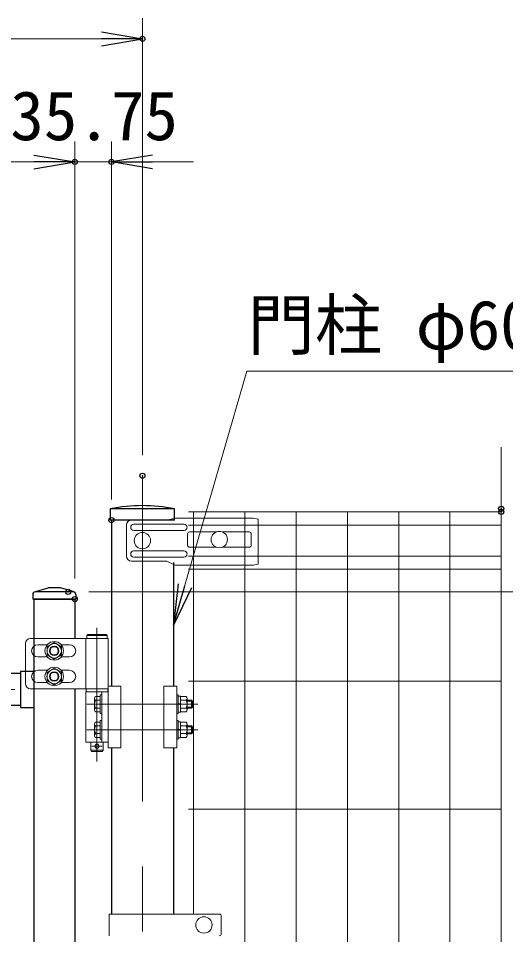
# Model space of a CAD drawing. Units: millimetres, scale not verified. Extents: x -4200 to 4200, y -2970 to 2970.
# Drawn here: x 2121 to 2596, y 515 to 1409 of the extents above; entities that cross this region are included whole.
import ezdxf
from ezdxf.enums import TextEntityAlignment as Align

# ---------------------------------------------------------------- set-up
doc = ezdxf.new("R2010")
doc.units = ezdxf.units.MM
doc.header["$LTSCALE"] = 10
doc.header["$PDMODE"] = 32
doc.header["$PDSIZE"] = 5
doc.linetypes.add('USER1', pattern=[50.8, 31.75, -6.35, 6.35, -6.35])
for name, color, linetype, lineweight in [('0-0_D-STR1', 1, 'Continuous', 25), ('0-2_D-BMK', 2, 'USER1', 13), ('0-5_D-STR-DIM', 7, 'Continuous', 13), ('0-8_D-STR2', 7, 'Continuous', 13), ('0-9_D-STR3', 3, 'Continuous', 13), ('0-A_D-STR-TXT', 7, 'Continuous', 13)]:
    doc.layers.add(name, color=color, linetype=linetype, lineweight=lineweight)
doc.layers.add('0-6_0', color=7, linetype='Continuous')
doc.layers.add('0-7_Defpoints', color=6, linetype='Continuous')
doc.styles.add('ＭＳ ゴシック', font='')
doc.styles.get('ＭＳ ゴシック').set_extended_font_data('MS Gothic')

# ---------------------------------------------------------------- blocks, each defined once
blk = doc.blocks.new('_Open')
at = {"layer": '0-6_0'}
blk.add_line((-10, 1.667), (0, 0), dxfattribs=at)
blk.add_lwpolyline([(-10, -1.667), (0, 0), (-10, 0)], dxfattribs=at)

msp = doc.modelspace()

# ---------------------------------------------------------------- linework, layer by layer
at = {"layer": '0-0_D-STR1'}
for p, q in [((2273.44, 930.68), (2210.54, 930.68)), ((2273.44, 930.68), (2210.54, 930.68)), ((2210.54, 930.68), (2210.54, 919.68)), ((2273.44, 919.68), (2273.44, 930.68)), ((2273.44, 919.68), (2273.44, 930.68)), ((2273.44, 919.68), (2210.54, 919.68)), ((2211.74, 919.68), (2211.74, 757.68)), ((2272.24, 878.3), (2272.24, 757.68)), ((2136.68, 849.58), (2149.99, 853.68)), ((2174.59, 849.68), (2137.39, 849.68)), ((2161.99, 853.68), (2149.99, 853.68)), ((2175.3, 849.58), (2161.99, 853.68)), ((2134.99, 847.28), (2134.99, 842.68)), ((2176.99, 842.68), (2134.99, 842.68)), ((2135.99, 842.68), (2135.99, -242.32)), ((2135.99, 842.68), (2175.99, 842.68)), ((2175.99, 842.68), (2175.99, 804.19)), ((2176.99, 847.28), (2176.99, 842.68)), ((2122.99, 769.93), (1304.99, 769.93)), ((2135.99, 771.88), (2122.99, 771.88)), ((2175.99, 755.19), (2175.99, -7.31)), ((2122.99, 738.93), (1304.99, 738.93)), ((2211.74, 697.69), (2211.74, 535.43)), ((2272.24, 697.69), (2272.24, 535.43))]:
    msp.add_line(p, q, dxfattribs=at)
msp.add_lwpolyline([(2122.99, 771.88), (2122.99, 736.98), (2135.99, 736.98)], dxfattribs=at)
for centre, radius, start, end in [((2241.99, 771.25), 162.5, 78.84081, 101.15919), ((2241.99, 771.25), 162.5, 78.84081, 101.15919), ((2137.39, 847.28), 2.4, 90, 180), ((2174.59, 847.28), 2.4, 0, 90)]:
    msp.add_arc(centre, radius, start, end, dxfattribs=at)
at = {"layer": '0-2_D-BMK'}
for p, q in [((2241.99, 962.92), (2241.99, -532.89)), ((2197.67, 814.72), (2197.67, 684.24)), ((1291.99, 754.43), (2135.99, 754.43)), ((2187.87, 740.19), (2296.07, 740.19)), ((2187.87, 715.19), (2296.07, 715.19)), ((2202.67, 699.18), (2192.67, 699.18))]:
    msp.add_line(p, q, dxfattribs=at)
at = {"layer": '0-5_D-STR-DIM'}
for p, q in [((2241.99, 982.92), (2241.99, 1408.93)), ((281.99, 1388.93), (2201.99, 1388.93)), ((2175.99, 862.68), (2175.99, 1288.93)), ((2175.99, 862.68), (2175.99, 1288.93)), ((2211.74, 939.68), (2211.74, 1288.93)), ((1291.99, 1268.93), (2135.99, 1268.93)), ((2135.99, 1268.93), (2095.99, 1268.93)), ((2175.99, 1268.93), (2211.74, 1268.93)), ((2251.74, 1268.93), (2291.74, 1268.93)), ((2189.66, 849.68), (2770.95, 849.68))]:
    msp.add_line(p, q, dxfattribs=at)
at = {"layer": '0-7_Defpoints'}
for p in [(2241.99, 1388.93), (2175.99, 1268.93), (2211.74, 1268.93), (2241.99, 962.92), (2591.99, 930.68), (2591.99, 927.68), (2211.74, 919.68), (2169.66, 849.68), (2175.99, 842.68), (2175.99, 842.68)]:
    msp.add_point(p, dxfattribs=at)
at = {"layer": '0-8_D-STR2'}
for p, q in [((2591.99, 368.34), (2591.99, 990.68)), ((2286.99, 927.68), (2591.99, 927.68)), ((2291.99, 535.43), (2291.99, 927.68)), ((2341.99, -242.32), (2341.99, 927.68)), ((2391.99, -242.32), (2391.99, 927.68)), ((2441.99, -242.32), (2441.99, 927.68)), ((2491.99, -242.32), (2491.99, 927.68)), ((2541.99, -242.32), (2541.99, 927.68)), ((2286.99, 914.81), (2591.99, 914.81)), ((2286.99, 884.56), (2591.99, 884.56)), ((2286.99, 871.68), (2591.99, 871.68)), ((2286.99, 762.68), (2591.99, 762.68)), ((2286.99, 637.68), (2591.99, 637.68))]:
    msp.add_line(p, q, dxfattribs=at)
at = {"layer": '0-9_D-STR3'}
for p, q in [((2265.97, 919.76), (2274.12, 921.48)), ((2349.99, 921.48), (2274.12, 921.48)), ((2349.99, 921.48), (2354.99, 920.48)), ((2354.99, 876.68), (2354.99, 920.48)), ((2226.5, 884.68), (2226.5, 914.68)), ((2265.97, 919.68), (2231.5, 919.68)), ((2282.58, 915.68), (2233.58, 915.68)), ((2282.58, 909.68), (2233.58, 909.68)), ((2286.11, 906.18), (2286.11, 895.18)), ((2314.21, 908.18), (2288.11, 908.18)), ((2346.11, 908.18), (2319.77, 908.18)), ((2348.11, 906.18), (2348.11, 895.18)), ((2282.58, 889.68), (2233.58, 889.68)), ((2314.21, 893.18), (2288.11, 893.18)), ((2346.11, 893.18), (2319.77, 893.18)), ((2265.97, 879.68), (2231.5, 879.68)), ((2282.58, 883.68), (2233.58, 883.68)), ((2274.12, 875.68), (2265.97, 879.68)), ((2349.99, 875.68), (2274.12, 875.68)), ((2349.99, 875.68), (2354.99, 876.68)), ((2186.82, 804.19), (2132.96, 804.19)), ((2186.82, 755.19), (2186.82, 804.19)), ((2208.52, 804.19), (2186.82, 804.19)), ((2188.67, 808.18), (2187.67, 807.18)), ((2207.67, 807.18), (2187.67, 807.18)), ((2187.67, 804.19), (2187.67, 807.18)), ((2207.67, 804.18), (2187.67, 804.19)), ((2206.67, 808.18), (2188.67, 808.18)), ((2206.67, 808.18), (2207.67, 807.18)), ((2207.67, 804.18), (2207.67, 807.18)), ((2208.52, 804.19), (2208.52, 697.69)), ((2127.96, 799.19), (2127.96, 760.19)), ((2149.28, 798.19), (2139.96, 798.19)), ((2162.7, 798.19), (2170.96, 798.19)), ((2149.28, 786.19), (2139.96, 786.19)), ((2162.7, 786.19), (2170.96, 786.19)), ((2149.28, 773.19), (2139.96, 773.19)), ((2162.7, 773.19), (2170.96, 773.19)), ((2149.28, 761.19), (2139.96, 761.19)), ((2162.7, 761.19), (2170.96, 761.19)), ((2186.82, 755.19), (2132.96, 755.19)), ((2208.52, 755.19), (2186.82, 755.19)), ((2208.52, 755.19), (2186.82, 755.19)), ((2186.82, 703.19), (2186.82, 752.19)), ((2186.82, 752.19), (2208.52, 752.19)), ((2187.17, 752.19), (2187.17, 755.19)), ((2187.17, 755.19), (2208.17, 755.19)), ((2208.17, 752.19), (2187.17, 752.19)), ((2202.52, 703.19), (2202.52, 752.19)), ((2208.17, 752.19), (2208.17, 755.19)), ((2208.52, 757.69), (2221.02, 757.69)), ((2221.02, 757.69), (2221.02, 697.69)), ((2262.94, 757.69), (2262.94, 697.69)), ((2275.44, 757.69), (2262.94, 757.69)), ((2275.44, 757.69), (2275.44, 697.69)), ((2195.42, 745.81), (2195.42, 734.56)), ((2196.5, 747.69), (2200.92, 747.69)), ((2196.5, 743.94), (2200.92, 743.94)), ((2200.92, 731.19), (2200.92, 749.19)), ((2200.92, 747.69), (2200.92, 732.69)), ((2275.44, 749.19), (2277.04, 749.19)), ((2275.44, 731.19), (2275.44, 749.19)), ((2277.04, 749.19), (2277.04, 731.19)), ((2277.04, 747.89), (2277.04, 732.49)), ((2279.04, 747.69), (2284.84, 747.69)), ((2279.04, 747.69), (2279.04, 732.69)), ((2279.04, 743.94), (2284.84, 743.94)), ((2285.54, 745.96), (2285.54, 734.42)), ((2285.54, 744.19), (2289.92, 744.19)), ((2289.92, 744.19), (2290.92, 743.19)), ((2196.5, 736.43), (2200.92, 736.43)), ((2196.5, 732.69), (2200.92, 732.69)), ((2277.04, 741.25), (2279.04, 740.1)), ((2277.04, 740.56), (2279.04, 739.41)), ((2279.04, 736.44), (2284.84, 736.44)), ((2279.04, 732.69), (2284.84, 732.69)), ((2285.54, 737.19), (2290.92, 737.19)), ((2285.54, 736.19), (2289.92, 736.19)), ((2200.92, 731.19), (2202.52, 731.19)), ((2200.92, 706.19), (2200.92, 724.19)), ((2275.44, 731.19), (2277.04, 731.19)), ((2275.44, 724.19), (2277.04, 724.19)), ((2275.44, 706.19), (2275.44, 724.19)), ((2277.04, 732.49), (2279.04, 732.49)), ((2277.04, 724.19), (2277.04, 706.19)), ((2195.42, 720.81), (2195.42, 709.56)), ((2196.5, 722.69), (2200.92, 722.69)), ((2196.5, 718.94), (2200.92, 718.94)), ((2200.92, 722.69), (2200.92, 707.69)), ((2277.04, 722.89), (2277.04, 707.49)), ((2277.04, 716.25), (2279.04, 715.1)), ((2277.04, 715.56), (2279.04, 714.41)), ((2279.04, 722.69), (2284.84, 722.69)), ((2279.04, 722.69), (2279.04, 707.69)), ((2279.04, 718.94), (2284.84, 718.94)), ((2285.54, 720.96), (2285.54, 709.42)), ((2285.54, 719.19), (2289.92, 719.19)), ((2289.92, 719.19), (2290.92, 718.19)), ((2196.5, 711.43), (2200.92, 711.43)), ((2196.5, 707.69), (2200.92, 707.69)), ((2200.92, 706.19), (2202.52, 706.19)), ((2275.44, 706.19), (2277.04, 706.19)), ((2277.04, 707.49), (2279.04, 707.49)), ((2279.04, 711.44), (2284.84, 711.44)), ((2279.04, 707.69), (2284.84, 707.69)), ((2285.54, 712.19), (2290.92, 712.19)), ((2285.54, 711.19), (2289.92, 711.19)), ((2208.52, 703.19), (2186.82, 703.19)), ((2191.67, 703.19), (2191.67, 695.18)), ((2203.67, 703.19), (2203.67, 695.18)), ((2208.52, 697.69), (2221.02, 697.69)), ((2275.44, 697.69), (2262.94, 697.69)), ((2191.67, 695.18), (2192.67, 694.18)), ((2191.67, 695.18), (2203.67, 695.18)), ((2192.67, 694.18), (2202.67, 694.18)), ((2202.67, 694.18), (2203.67, 695.18)), ((2209.44, 535.43), (2316.98, 535.43)), ((2209.44, 535.43), (2209.44, 514.43)), ((2318.98, 533.43), (2318.98, 516.43))]:
    msp.add_line(p, q, dxfattribs=at)
for points in [[(2155.99, 800.29), (2148.98, 796.24), (2148.98, 788.14), (2155.99, 784.09), (2163.01, 788.14), (2163.01, 796.24)], [(2155.99, 775.29), (2148.98, 771.24), (2148.98, 763.14), (2155.99, 759.09), (2163.01, 763.14), (2163.01, 771.24)]]:
    msp.add_lwpolyline(points, close=True, dxfattribs=at)
for points in [[(2200.92, 749.19), (2202.52, 749.19), (2202.52, 731.19)], [(2277.04, 747.89), (2279.04, 747.89), (2279.04, 732.49)], [(2285.54, 743.19), (2290.92, 743.19), (2290.92, 737.19)], [(2289.92, 744.19), (2289.92, 736.19), (2290.92, 737.19)], [(2200.92, 724.19), (2202.52, 724.19), (2202.52, 706.19)], [(2277.04, 722.89), (2279.04, 722.89), (2279.04, 707.49)], [(2285.54, 718.19), (2290.92, 718.19), (2290.92, 712.19)], [(2289.92, 719.19), (2289.92, 711.19), (2290.92, 712.19)]]:
    msp.add_lwpolyline(points, dxfattribs=at)
for centre, radius in [((2241.99, 899.68), 8), ((2316.99, 900.68), 8), ((2155.99, 792.19), 9), ((2155.99, 792.19), 9), ((2155.99, 792.19), 7.03), ((2155.99, 792.19), 4.5), ((2155.99, 792.19), 4), ((2155.99, 792.19), 4), ((2155.99, 767.19), 9), ((2155.99, 767.19), 9), ((2155.99, 767.19), 7.03), ((2155.99, 767.19), 4.5), ((2155.99, 767.19), 4), ((2155.99, 767.19), 4), ((2197.67, 699.19), 2), ((2301.99, 524.93), 8)]:
    msp.add_circle(centre, radius, dxfattribs=at)
for centre, radius, start, end in [((2231.5, 914.68), 5, 90, 180), ((2233.58, 912.68), 3, 90, 270), ((2282.58, 912.68), 3, 270, 90), ((2288.11, 906.18), 2, 90, 180), ((2346.11, 906.18), 2, 0, 90), ((2288.11, 895.18), 2, 180, 270), ((2346.11, 895.18), 2, 270, 0), ((2231.5, 884.68), 5, 180, 270), ((2233.58, 886.68), 3, 90, 270), ((2282.58, 886.68), 3, 270, 90), ((2132.96, 799.19), 5, 90, 180), ((2139.96, 792.19), 6, 90, 270), ((2170.96, 792.19), 6, 270, 90), ((2139.96, 767.19), 6, 90, 270), ((2170.96, 767.19), 6, 270, 90), ((2132.96, 760.19), 5, 180, 270), ((2197.58, 745.81), 2.16, 120, 240), ((2202.5, 740.19), 7.08, 147.93138, 212.06862), ((2282.7, 745.81), 2.85, 318.83491, 41.16509), ((2275.15, 740.19), 10.39, 338.85295, 21.14705), ((2197.58, 734.56), 2.16, 120, 240), ((2282.7, 734.56), 2.85, 318.86505, 41.13495), ((2197.58, 720.81), 2.16, 120, 240), ((2202.5, 715.19), 7.08, 147.93138, 212.06862), ((2282.7, 720.81), 2.85, 318.83491, 41.16509), ((2275.15, 715.19), 10.39, 338.85295, 21.14705), ((2197.58, 709.56), 2.16, 120, 240), ((2282.7, 709.56), 2.85, 318.86505, 41.13495), ((2316.98, 533.43), 2, 0, 90), ((2316.98, 516.43), 2, 270, 0)]:
    msp.add_arc(centre, radius, start, end, dxfattribs=at)
at = {"layer": '0-A_D-STR-TXT'}
msp.add_lwpolyline([(2836.52, 1064.78), (2343.95, 1064.78), (2272.8, 819.07)], dxfattribs=at)

# ---------------------------------------------------------------- block references
at = {"layer": '0-5_D-STR-DIM', "xscale": 4, "yscale": 4}
for p in [(2241.99, 1388.93), (2175.99, 1268.93), (2175.99, 1268.93)]:
    msp.add_blockref('_Open', p, dxfattribs=at)
at = {"layer": '0-5_D-STR-DIM', "xscale": 4, "yscale": 4, "rotation": 180}
msp.add_blockref('_Open', (2211.74, 1268.93), dxfattribs=at)
at = {"layer": '0-A_D-STR-TXT', "xscale": 4, "yscale": 4, "rotation": 253.84986}
msp.add_blockref('_Open', (2272.24, 817.15), dxfattribs=at)

# ---------------------------------------------------------------- texts
at = {"layer": '0-5_D-STR-DIM', "style": 'ＭＳ ゴシック'}
msp.add_text('35.75', height=48.09, dxfattribs=at).set_placement((2113.14, 1275.67), align=Align.BOTTOM_LEFT)
at = {"layer": '0-A_D-STR-TXT', "style": 'ＭＳ ゴシック'}
msp.add_text('門柱 φ60.5x2.3', height=48.09, dxfattribs=at).set_placement((2344.63, 1071.52), align=Align.BOTTOM_LEFT)

doc.saveas('drawing.dxf')
